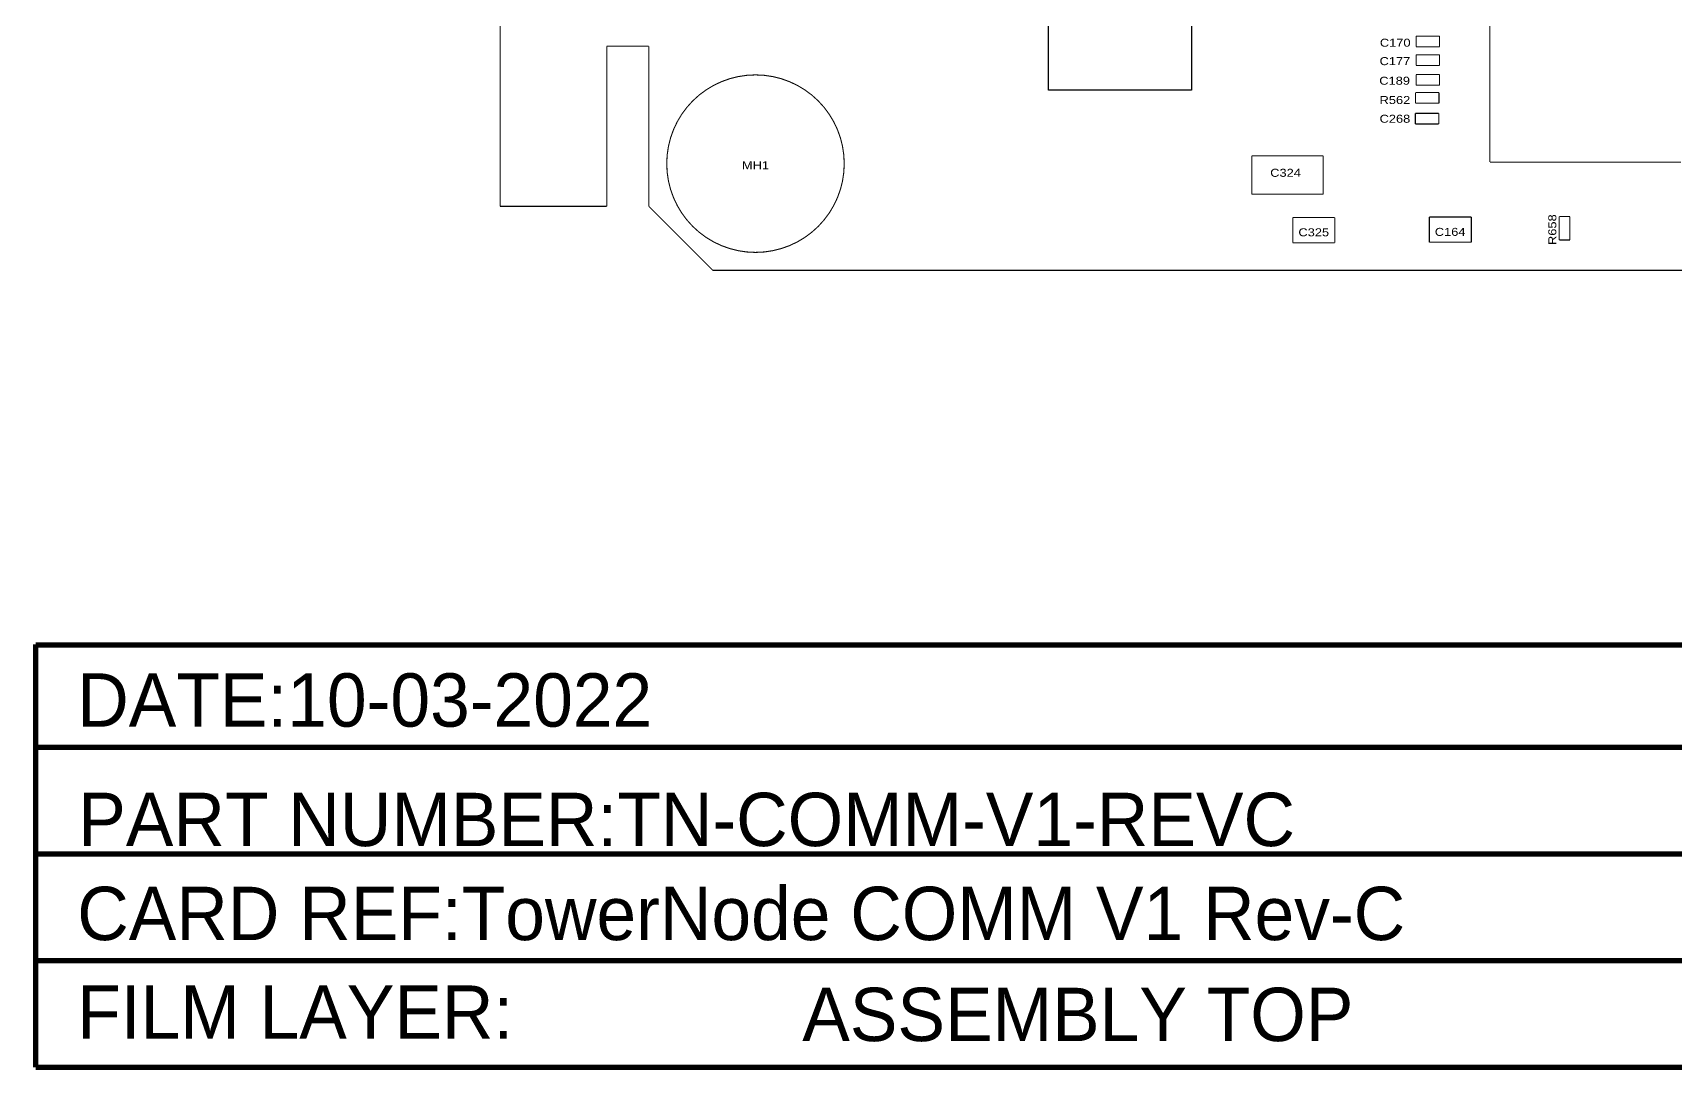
# Model space of a CAD drawing. Extents: x -120 to 744, y -342 to 217.
# Drawn here: x -29.3 to 48.9, y -38.1 to 11.3 of the extents above; entities that cross this region are included whole.
import ezdxf
from ezdxf.enums import TextEntityAlignment as Align

# ---------------------------------------------------------------- set-up
doc = ezdxf.new("R2010")
doc.units = 0
for name, color, linetype in [('BG_OUTLINE', 254, 'CONTINUOUS'), ('DF_FILM_LABEL_OUTLINE', 85, 'CONTINUOUS'), ('PG_ASSEMBLY_TOP', 111, 'CONTINUOUS'), ('RD_ASSEMBLY_TOP', 142, 'CONTINUOUS')]:
    doc.layers.add(name, color=color, linetype=linetype)

msp = doc.modelspace()

# ---------------------------------------------------------------- linework, layer by layer
at = {"layer": 'BG_OUTLINE', "const_width": 0.0508}
for points in [[(-7.079996, 98.552), (-7.079996, 3.048)], [(-1.999996, 10.668), (-1.999996, 3.048)], [(-1.999996, 10.668), (0, 10.668)], [(0, 10.668), (0, 3.048)], [(-7.079996, 3.048), (-1.999996, 3.048)], [(3.048, 0), (0, 3.048)], [(3.048, 0), (85.852, 0)], [(3.048, -0.000406), (85.851187, -0.000406)]]:
    msp.add_lwpolyline(points, dxfattribs=at)
at = {"layer": 'DF_FILM_LABEL_OUTLINE', "const_width": 0.254}
for points in [[(-29.197605, -17.795189), (-29.197605, -37.945263)], [(-29.197605, -17.828463), (114.439395, -17.828463)], [(-29.197605, -22.705263), (114.426695, -22.705263)], [(-29.197605, -27.785263), (114.401295, -27.785263)], [(-29.197605, -32.865263), (114.439395, -32.865263)], [(114.439395, -37.945263), (-29.197605, -37.945263)]]:
    msp.add_lwpolyline(points, dxfattribs=at)
at = {"layer": 'PG_ASSEMBLY_TOP', "const_width": 0.0508}
for points in [[(40.043887, 18.252491), (40.043887, 5.152492)], [(37.646508, 11.150092), (36.528908, 11.150092)], [(36.528908, 11.150092), (36.528908, 10.642092)], [(37.646508, 10.642092), (37.646508, 11.150092)], [(36.528908, 10.642092), (37.646508, 10.642092)], [(37.646508, 10.263607), (36.528908, 10.263607)], [(36.528908, 10.263607), (36.528908, 9.755607)], [(37.646508, 9.755607), (37.646508, 10.263607)], [(36.528908, 9.755607), (37.646508, 9.755607)], [(37.646508, 9.321292), (36.528908, 9.321292)], [(36.528908, 9.321292), (36.528908, 8.813292)], [(36.528908, 8.813292), (37.646508, 8.813292)], [(37.646508, 8.813292), (37.646508, 9.321292)], [(37.621566, 8.461451), (36.503966, 8.461451)], [(36.503966, 8.461451), (36.503966, 7.953451)], [(36.503966, 7.953451), (37.621566, 7.953451)], [(37.621566, 7.953451), (37.621566, 8.461451)], [(37.612091, 7.474306), (36.494491, 7.474306)], [(36.494491, 7.474306), (36.494491, 6.966306)], [(37.612091, 6.966306), (37.612091, 7.474306)], [(36.494491, 6.966306), (37.612091, 6.966306)], [(32.112915, 5.449621), (28.709315, 5.449621)], [(28.709315, 5.449621), (28.709315, 3.620821)], [(32.112915, 3.620821), (32.112915, 5.449621)], [(40.043887, 5.152492), (49.143895, 5.152492)], [(28.709315, 3.620821), (32.112915, 3.620821)], [(32.659701, 2.513406), (30.658105, 2.513406)], [(30.658105, 2.513406), (30.658105, 1.314602)], [(32.659701, 1.314602), (32.659701, 2.513406)], [(39.161999, 2.539492), (37.160403, 2.539492)], [(37.160403, 2.539492), (37.160403, 1.340688)], [(39.161999, 1.340688), (39.161999, 2.539492)], [(43.856656, 2.562962), (43.348656, 2.562962)], [(43.348656, 2.562962), (43.348656, 1.445362)], [(43.856656, 1.445362), (43.856656, 2.562962)], [(30.658105, 1.314602), (32.659701, 1.314602)], [(37.160403, 1.340688), (39.161999, 1.340688)], [(43.348656, 1.445362), (43.856656, 1.445362)]]:
    msp.add_lwpolyline(points, dxfattribs=at)
at = {"layer": 'PG_ASSEMBLY_TOP'}
msp.add_lwpolyline([(19.037503, 15.370785), (25.83749, 15.370785), (25.83749, 8.570798), (19.037503, 8.570798)], close=True, dxfattribs=at)
at = {"layer": 'PG_ASSEMBLY_TOP', "const_width": 0.0508}
msp.add_lwpolyline([(9.305011, 5.08, 1), (0.854989, 5.08, 1), (9.305011, 5.08)], format="xyb", dxfattribs=at)

# ---------------------------------------------------------------- texts
at = {"layer": 'DF_FILM_LABEL_OUTLINE'}
for s, p in [('DATE:10-03-2022', (-27.212442, -21.72208)), ('PART NUMBER:TN-COMM-V1-REVC', (-27.164284, -27.40721)), ('CARD REF:TowerNode COMM V1 Rev-C', (-27.212442, -31.88208)), ('FILM LAYER:', (-27.212442, -36.58108))]:
    msp.add_text(s, height=2.54, dxfattribs=at).set_placement(p)
at = {"layer": 'PG_ASSEMBLY_TOP'}
msp.add_text('ASSEMBLY TOP', height=2.54, dxfattribs=at).set_placement((7.306869, -36.689182))
at = {"layer": 'RD_ASSEMBLY_TOP', "width": 1.2}
for s, p in [('C170', (35.537038, 10.646054)), ('C177', (35.522916, 9.76945)), ('C189', (35.508794, 8.836457)), ('R562', (35.522916, 7.917586)), ('C268', (35.522916, 7.026859)), ('MH1', (5.08, 4.8133)), ('C325', (31.659474, 1.62052)), ('C164', (38.152426, 1.640535))]:
    msp.add_text(s, height=0.381, dxfattribs=at).set_placement(p, align=Align.CENTER)
msp.add_text('C324', height=0.381, dxfattribs=at).set_placement((29.58531, 4.453839))
msp.add_text('R658', height=0.381, rotation=90, dxfattribs=at).set_placement((43.206314, 1.937817), align=Align.CENTER)

doc.saveas('drawing.dxf')
